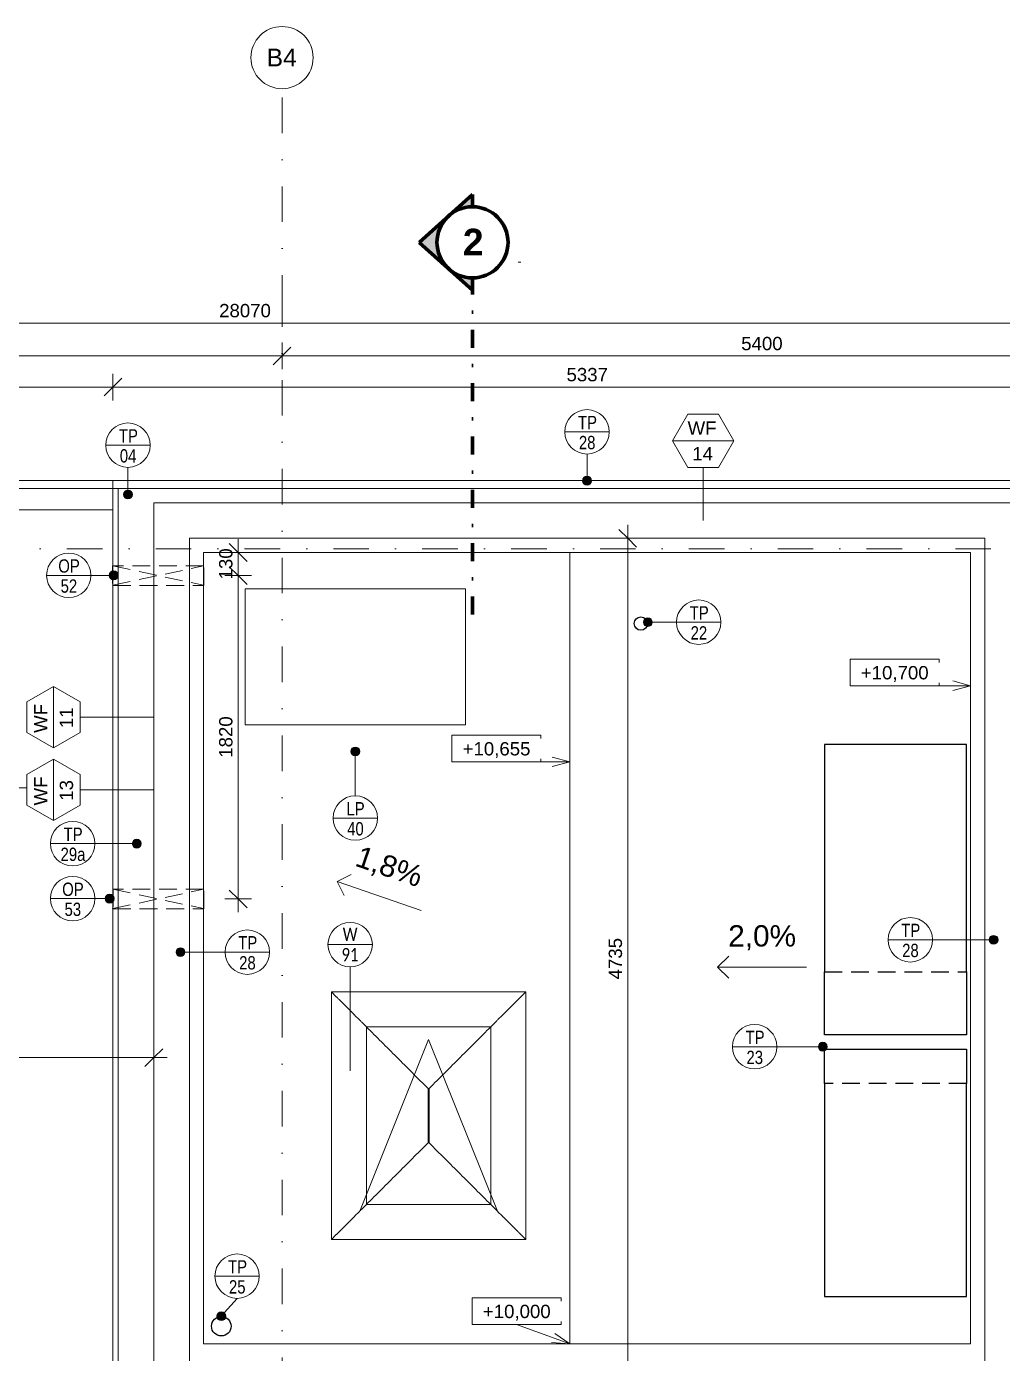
# Model space of a CAD drawing. Header units: millimetres. Extents: x -8143 to 29312, y -1655 to 58543.
# Drawn here: x 5733 to 11226, y 51074 to 58543 of the extents above; entities that cross this region are included whole.
import ezdxf

# ---------------------------------------------------------------- set-up
doc = ezdxf.new("R2010")
doc.units = ezdxf.units.MM
for name, pattern in [('HA_Dash_3mm-S1mm', [150, 100, -50]), ('HA_DashDot_10mm-S3mm', [500, 200, -150, 0, -150]), ('HA_DashDot_4mm-S1mm', [200, 100, -50, 0, -50]), ('HA_DashDot_6mm-S2mm', [300, 100, -100, 0, -100])]:
    doc.linetypes.add(name, pattern=pattern)
for name, color, linetype, lineweight in [('A-____-____-DIMS', 9, 'Continuous', 5), ('A-____-____-DIMS-50', 9, 'Continuous', 5), ('A-DETL-____-HDLN', 9, 'HA_Dash_3mm-S1mm', 25), ('A-DETL-____-OTLN', 9, 'Continuous', 25), ('A-GENM-____-HDLN', 9, 'HA_Dash_3mm-S1mm', 9), ('A-GENM-____-IDEN', 9, 'Continuous', 9), ('A-GENM-____-MCUT', 9, 'HA_Dash_3mm-S1mm', 25), ('A-GENM-____-OTLN', 9, 'Continuous', 9), ('A-GLAZ-____-IDEN', 9, 'Continuous', 9), ('A-GLAZ-____-OTLN', 9, 'Continuous', 5), ('A-ROOF-____-OTLN', 9, 'Continuous', 9), ('A-WALL-____-IDEN', 9, 'Continuous', 9), ('A-WALL-____-OTLN', 9, 'Continuous', 9), ('G-____-____-DIMS', 9, 'Continuous', 5), ('G-____-____-SYMB', 9, 'HA_DashDot_4mm-S1mm', 9), ('G-____-____-TEXT', 9, 'Continuous', 5), ('S-GRID-____-IDEN', 9, 'Continuous', 9), ('S-GRID-____-OTLN', 9, 'Continuous', 5)]:
    doc.layers.add(name, color=color, linetype=linetype, lineweight=lineweight)
doc.styles.add('Arial', font='arial.ttf', dxfattribs={"height": 100})
doc.styles.add('Arial_1', font='arial.ttf', dxfattribs={"height": 75})
doc.styles.add('Arial_2', font='arial.ttf', dxfattribs={"height": 120})
doc.styles.add('Arial_3', font='arial.ttf', dxfattribs={"height": 50})
doc.styles.add('Arial_4', font='arial.ttf', dxfattribs={"width": 0.8, "height": 75})
doc.styles.add('Arial_5', font='arial.ttf', dxfattribs={"height": 1.5})
doc.styles.add('Arial_B', font='arialbd.ttf', dxfattribs={"height": 150})
doc.styles.add('Calibri', font='calibri.ttf', dxfattribs={"width": 0.8, "height": 75})
doc.dimstyles.new('Inner_Dimensions', dxfattribs={"dimscale": 304.8, "dimtxt": 76.519455, "dimasz": 0.328084, "dimexe": 0.246063, "dimexo": 0.0625, "dimgap": 0.032808, "dimtad": 1, "dimdec": 0, "dimzin": 0, "dimdsep": 46, "dimtxsty": 'Arial_1', "dimblk1": 'OBLIQUE', "dimblk2": 'OBLIQUE', "dimsah": 1, "dimcen": 0.09, "dimdle": 0.246063, "dimazin": 0, "dimtfac": 1, "dimtdec": 4, "dimtix": 1, "dimtmove": 0, "dimatfit": 3, "dimfxl": 0.246063, "dimfxlon": 1, "dimtvp": 1, "dimtolj": 1, "dimtzin": 0, "dimlwd": 9, "dimlwe": 9, "dimarcsym": 2})
doc.dimstyles.new('Inner_Dimensions_2', dxfattribs={"dimscale": 304.8, "dimtxt": 76.519455, "dimasz": 0.328084, "dimexe": 0.246063, "dimexo": 0.0625, "dimgap": 0.032808, "dimtad": 1, "dimdec": 0, "dimzin": 0, "dimdsep": 46, "dimtxsty": 'Arial_1', "dimblk1": 'OBLIQUE', "dimblk2": 'OBLIQUE', "dimsah": 1, "dimcen": 0.09, "dimdle": 0.246063, "dimazin": 0, "dimtfac": 1, "dimtdec": 4, "dimtix": 1, "dimtmove": 2, "dimatfit": 3, "dimfxl": 0.246063, "dimfxlon": 1, "dimtvp": 1, "dimtolj": 1, "dimtzin": 0, "dimlwd": 9, "dimlwe": 9, "dimarcsym": 2})

# ---------------------------------------------------------------- blocks, each defined once
blk = doc.blocks.new('Roof-Windows_VELUX_CXP_ISD-1 - CXP size 900x1200 _090120_-1802973-DPS_STŘECHA - B')
at = {"layer": 'A-GLAZ-____-OTLN'}
for p, q in [((-696.5, 546.5), (696.5, 546.5)), ((-696.5, -546.5), (-696.5, 546.5)), ((-669.5, 519.5), (-696.5, 546.5)), ((669.5, 519.5), (696.5, 546.5)), ((696.5, 546.5), (696.5, -546.5)), ((-577.3, 427.3), (-654.1, 504.1)), ((577.3, 427.3), (654.1, 504.1)), ((-540.5, 390.5), (-564.3, 414.3)), ((537.9, 387.9), (-429.3, 0)), ((540.5, 390.5), (564.3, 414.3)), ((-499.7, 349.7), (-499.7, -349.7)), ((442.4, 349.7), (-499.7, 349.7)), ((-499.7, 349.6), (-499.7, -349.6)), ((442.4, 349.7), (-499.6, 349.7)), ((499.7, 349.7), (442.7, 349.7)), ((499.6, 349.7), (442.7, 349.7)), ((499.7, -349.7), (499.7, 349.7)), ((499.7, -349.6), (499.7, 349.6)), ((-152.5, -2.5), (-152.5, 2.5)), ((-152.5, 2.5), (152.5, 2.5)), ((152.5, 2.5), (152.5, -2.5)), ((-429.3, 0), (537.9, -387.9)), ((152.5, -2.5), (-152.5, -2.5)), ((-499.7, -349.7), (442.4, -349.7)), ((-499.6, -349.7), (442.4, -349.7)), ((442.7, -349.7), (499.7, -349.7)), ((442.7, -349.7), (499.6, -349.7)), ((-654.1, -504.1), (-577.3, -427.3)), ((-564.3, -414.3), (-540.5, -390.5)), ((540.5, -390.5), (564.3, -414.3)), ((577.3, -427.3), (654.1, -504.1)), ((-696.5, -546.5), (-669.5, -519.5)), ((669.5, -519.5), (696.5, -546.5)), ((696.5, -546.5), (-696.5, -546.5))]:
    blk.add_line(p, q, dxfattribs=at)
for points, knots in [([(-654.1, 504.1), (-655.9, 505.9), (-658.4, 508.4), (-661.4, 511.4), (-663.2, 513.2), (-664.5, 514.5), (-665.7, 515.7), (-667.6, 517.6), (-668.9, 518.8), (-669.5, 519.5)], [0, 0, 0, 0, 0.25, 0.375, 0.5, 0.5625, 0.625, 0.75, 1, 1, 1, 1]), ([(654.1, 504.1), (655.9, 505.9), (658.4, 508.4), (661.4, 511.4), (663.2, 513.2), (664.5, 514.5), (665.7, 515.7), (667.6, 517.6), (668.8, 518.9), (669.5, 519.5)], [0, 0, 0, 0, 0.25, 0.375, 0.5, 0.5625, 0.625, 0.75, 1, 1, 1, 1]), ([(499.7, 349.7), (505.1, 355.1), (515.5, 365.5), (528.3, 378.3), (535.2, 385.2), (538, 388)], [0, 0, 0, 0, 0.3333333, 0.6666667, 0.9231467, 0.9231467, 0.9231467, 0.9231467]), ([(499.7, -349.7), (505.1, -355.1), (515.5, -365.5), (528.3, -378.3), (535.2, -385.2), (538, -388)], [0, 0, 0, 0, 0.3333333, 0.6666667, 0.9231467, 0.9231467, 0.9231467, 0.9231467]), ([(-669.5, -519.5), (-668.8, -518.9), (-667.6, -517.6), (-665.4, -515.4), (-663.9, -513.9), (-662.5, -512.5), (-661.1, -511.1), (-658.4, -508.4), (-655.9, -505.9), (-654.1, -504.1)], [-1, -1, -1, -1, -0.75, -0.625, -0.5, -0.4375, -0.375, -0.25, 0, 0, 0, 0]), ([(654.1, -504.1), (655.9, -505.9), (658.4, -508.4), (661.4, -511.4), (663.2, -513.2), (664.5, -514.5), (665.7, -515.7), (667.6, -517.6), (668.9, -518.8), (669.5, -519.5)], [0, 0, 0, 0, 0.25, 0.375, 0.5, 0.5625, 0.625, 0.75, 1, 1, 1, 1])]:
    blk.add_open_spline(points, degree=3, knots=knots, dxfattribs=at)
for points in [[(-564.3, 414.3), (-565.1, 415.1), (-566.8, 416.8), (-569.9, 419.9), (-573.4, 423.4), (-576, 426), (-577.3, 427.3)], [(-499.7, 349.7), (-505.1, 355.1), (-515.5, 365.5), (-529.3, 379.4), (-537, 387), (-540.5, 390.5)], [(538.1, 388.1), (538.9, 388.9), (539.7, 389.7), (540.5, 390.5)], [(564.3, 414.3), (565.1, 415.1), (566.8, 416.8), (569.9, 419.9), (573.4, 423.4), (576, 426), (577.3, 427.3)], [(-152.5, 2.5), (-182.3, 32.3), (-241.5, 91.5), (-329.2, 179.2), (-415.5, 265.5), (-471.8, 321.8), (-499.7, 349.7)], [(152.5, 2.5), (182.3, 32.3), (241.5, 91.5), (329.2, 179.2), (415.5, 265.5), (471.8, 321.8), (499.7, 349.7)], [(-499.7, -349.7), (-471.8, -321.8), (-415.5, -265.5), (-329.2, -179.2), (-241.5, -91.5), (-182.3, -32.3), (-152.5, -2.5)], [(152.5, -2.5), (182.3, -32.3), (241.5, -91.5), (329.2, -179.2), (415.5, -265.5), (471.8, -321.8), (499.7, -349.7)], [(-540.5, -390.5), (-537, -387), (-529.4, -379.3), (-515.5, -365.5), (-505.1, -355.1), (-499.7, -349.7)], [(-577.3, -427.3), (-576, -426), (-573.4, -423.4), (-569.9, -419.9), (-566.8, -416.8), (-565.1, -415.1), (-564.3, -414.3)], [(538.1, -388.1), (538.9, -388.9), (539.7, -389.7), (540.5, -390.5)], [(564.3, -414.3), (565.1, -415.1), (566.8, -416.8), (569.9, -419.9), (573.4, -423.4), (576, -426), (577.3, -427.3)]]:
    blk.add_open_spline(points, degree=3, dxfattribs=at)
blk = doc.blocks.new('HA_GM_Generic Box - VRV Jednotka-1821098-DPS_STŘECHA - B')
at = {"layer": 'A-GENM-____-OTLN'}
for p, q in [((0, 0), (0, -765)), ((1240, 0), (0, 0)), ((1240, -765), (1240, 0)), ((0, -765), (1240, -765))]:
    blk.add_line(p, q, dxfattribs=at)
blk = doc.blocks.new('HA_GM_Opening_Circle_WallBased - Default-2130435-DPS_STŘECHA - B')
at = {"layer": 'A-GENM-____-HDLN'}
for p, q in [((70, 470), (70, -40)), ((179.7, 470), (70.2, -40)), ((70.3, 470), (179.8, -40)), ((180, -40), (180, 470))]:
    blk.add_line(p, q, dxfattribs=at)
at = {"layer": 'A-GENM-____-MCUT'}
for p, q in [((180, 471.4), (70, 471.4)), ((70, 471.4), (70, 470)), ((70, 471.4), (70.3, 470)), ((180, 471.4), (179.7, 470)), ((180, 470), (180, 471.4)), ((70, -40), (70, -40.8)), ((70.2, -40), (70, -40.8)), ((70, -40.8), (180, -40.8)), ((179.8, -40), (180, -40.8)), ((180, -40.8), (180, -40))]:
    blk.add_line(p, q, dxfattribs=at)
blk = doc.blocks.new('HA_GM_Opening_Circle_WallBased - Default-2130563-DPS_STŘECHA - B')
at = {"layer": 'A-GENM-____-HDLN'}
for p, q in [((70, 470), (70, -40)), ((179.4, 470), (70.4, -40)), ((70.6, 470), (179.6, -40)), ((180, -40), (180, 470))]:
    blk.add_line(p, q, dxfattribs=at)
at = {"layer": 'A-GENM-____-MCUT'}
for p, q in [((180, 472.7), (70, 472.7)), ((70, 472.7), (70, 470)), ((70, 472.7), (70.6, 470)), ((180, 472.7), (179.4, 470)), ((180, 470), (180, 472.7)), ((70, -40), (70, -41.7)), ((70.4, -40), (70, -41.7)), ((70, -41.7), (180, -41.7)), ((179.6, -40), (180, -41.7)), ((180, -41.7), (180, -40))]:
    blk.add_line(p, q, dxfattribs=at)
blk = doc.blocks.new('Grid - Radius 3_5mm-353793-DPS_STŘECHA - B')
at = {"layer": 'S-GRID-____-IDEN'}
blk.add_circle((0, 0), 3.5, dxfattribs=at)
blk = doc.blocks.new('HA_TAG_WD - Type Mark-1536199-DPS_STŘECHA - B')
at = {"layer": 'A-GLAZ-____-IDEN'}
blk.add_line((-2.5, 0), (2.5, 0), dxfattribs=at)
blk.add_circle((0, 0), 2.5, dxfattribs=at)
blk = doc.blocks.new('Section - With Sheet Number-366786-DPS_STŘECHA - B')
at = {"layer": 'G-____-____-SYMB', "linetype": 'Continuous', "lineweight": 5}
h = blk.add_hatch(color=256, dxfattribs=at)
edge = h.paths.add_edge_path()
edge.add_line((1.37, 0), (0, 0))
edge.add_arc((-4, 0), 4, 0, 180)
edge.add_line((-8, 0), (-9.37, 0))
edge.add_line((-9.37, 0), (-4, 6))
edge.add_line((-4, 6), (1.37, 0))
at = {"layer": 'G-____-____-SYMB', "linetype": 'Continuous', "lineweight": 100}
for p, q in [((-4, 6), (-9.37, 0)), ((1.37, 0), (-4, 6)), ((-9.37, 0), (-8, 0)), ((0, 0), (1.37, 0))]:
    blk.add_line(p, q, dxfattribs=at)
blk.add_circle((-4, 0), 4, dxfattribs=at)
blk.add_arc((-4, 0), 4, 0, 180, dxfattribs=at)
blk = doc.blocks.new('DIMBLOCK8-DPS_STŘECHA - B')
at = {"layer": 'A-____-____-DIMS-50', "lineweight": 9}
for p, q in [((2516.7, 56588.8), (2516.7, 56438.8)), ((2516.7, 56513.8), (2516.7, 56588.8)), ((2516.7, 56513.8), (2566.7, 56563.8)), ((6219.1, 56438.8), (6219.1, 56588.8)), ((6219.1, 56513.8), (6269.1, 56563.8)), ((2516.7, 56513.8), (2466.7, 56463.8)), ((2516.7, 56513.8), (6219.1, 56513.8)), ((6219.1, 56513.8), (6169.1, 56463.8)), ((6219.1, 56513.8), (6219.1, 56438.8))]:
    blk.add_line(p, q, dxfattribs=at)
at = {"layer": 'A-____-____-DIMS-50', "color": 0, "lineweight": 9, "insert": (4252.5, 56621.2), "char_height": 75, "width": 276.883, "attachment_point": 1, "line_spacing_factor": 0.941778, "style": 'Arial_1'}
blk.add_mtext('3702', dxfattribs=at)
blk = doc.blocks.new('_Oblique')
at = {"color": 0, "linetype": 'ByBlock', "lineweight": -2}
blk.add_line((-0.5, -0.5), (0.5, 0.5), dxfattribs=at)
blk = doc.blocks.new('DIMBLOCK9-DPS_STŘECHA - B')
at = {"layer": 'A-____-____-DIMS-50', "lineweight": 9}
for p, q in [((6219.1, 56438.8), (6219.1, 56588.8)), ((6219.1, 56513.8), (6269.1, 56563.8)), ((11555.7, 56438.8), (11555.7, 56588.8)), ((11555.7, 56513.8), (11605.7, 56563.8)), ((6219.1, 56513.8), (6169.1, 56463.8)), ((6219.1, 56513.8), (11555.7, 56513.8)), ((6219.1, 56513.8), (6219.1, 56438.8)), ((11555.7, 56513.8), (11505.7, 56463.8)), ((11555.7, 56513.8), (11555.7, 56438.8))]:
    blk.add_line(p, q, dxfattribs=at)
at = {"layer": 'A-____-____-DIMS-50', "color": 0, "lineweight": 9, "insert": (8772, 56621.2), "char_height": 75, "width": 276.883, "attachment_point": 1, "line_spacing_factor": 0.941778, "style": 'Arial_1'}
blk.add_mtext('5337', dxfattribs=at)
blk = doc.blocks.new('DIMBLOCK18-DPS_STŘECHA - B')
at = {"layer": 'A-____-____-DIMS-50', "lineweight": 9}
for p, q in [((1770.7, 56763.8), (1770.7, 56613.8)), ((1770.7, 56688.8), (1770.7, 56763.8)), ((7170.7, 56763.8), (7170.7, 56613.8)), ((7170.7, 56688.8), (7170.7, 56763.8)), ((1770.7, 56688.8), (1720.7, 56638.8)), ((1770.7, 56688.8), (1820.7, 56738.8)), ((1770.7, 56688.8), (7170.7, 56688.8)), ((7170.7, 56688.8), (7120.7, 56638.8)), ((7170.7, 56688.8), (7220.7, 56738.8))]:
    blk.add_line(p, q, dxfattribs=at)
at = {"layer": 'A-____-____-DIMS-50', "color": 0, "lineweight": 9, "insert": (4355.3, 56796.2), "char_height": 75, "width": 276.883, "attachment_point": 1, "line_spacing_factor": 0.941778, "style": 'Arial_1'}
blk.add_mtext('5400', dxfattribs=at)
blk = doc.blocks.new('DIMBLOCK19-DPS_STŘECHA - B')
at = {"layer": 'A-____-____-DIMS-50', "lineweight": 9}
for p, q in [((7170.7, 56763.8), (7170.7, 56613.8)), ((7170.7, 56688.8), (7170.7, 56763.8)), ((12570.7, 56763.8), (12570.7, 56613.8)), ((12570.7, 56688.8), (12570.7, 56763.8)), ((7170.7, 56688.8), (7120.7, 56638.8)), ((7170.7, 56688.8), (7220.7, 56738.8)), ((7170.7, 56688.8), (12570.7, 56688.8)), ((12570.7, 56688.8), (12520.7, 56638.8)), ((12570.7, 56688.8), (12620.7, 56738.8))]:
    blk.add_line(p, q, dxfattribs=at)
at = {"layer": 'A-____-____-DIMS-50', "color": 0, "lineweight": 9, "insert": (9755.3, 56796.2), "char_height": 75, "width": 276.883, "attachment_point": 1, "line_spacing_factor": 0.941778, "style": 'Arial_1'}
blk.add_mtext('5400', dxfattribs=at)
blk = doc.blocks.new('DIMBLOCK23-DPS_STŘECHA - B')
at = {"layer": 'A-____-____-DIMS-50', "lineweight": 9}
for p, q in [((-6864.3, 56799.1), (-6864.3, 56949.1)), ((-6864.3, 56874.1), (-6814.3, 56924.1)), ((21205.7, 56799.1), (21205.7, 56949.1)), ((21205.7, 56874.1), (21255.7, 56924.1)), ((-6939.3, 56874.1), (21280.7, 56874.1)), ((-6864.3, 56874.1), (-6914.3, 56824.1)), ((-6864.3, 56874.1), (-6864.3, 56799.1)), ((21205.7, 56874.1), (21155.7, 56824.1)), ((21205.7, 56874.1), (21205.7, 56799.1))]:
    blk.add_line(p, q, dxfattribs=at)
at = {"layer": 'A-____-____-DIMS-50', "color": 0, "lineweight": 9, "insert": (6816.8, 56981.5), "char_height": 75, "width": 346.103, "attachment_point": 1, "line_spacing_factor": 0.941778, "style": 'Arial_1'}
blk.add_mtext('28070', dxfattribs=at)
blk = doc.blocks.new('DIMBLOCK41-DPS_STŘECHA - B')
at = {"layer": 'A-____-____-DIMS-50', "lineweight": 9}
for p, q in [((1616.7, 52814.9), (1616.7, 52664.9)), ((1616.7, 52739.9), (1616.7, 52814.9)), ((6449.1, 52814.9), (6449.1, 52664.9)), ((6449.1, 52739.9), (6449.1, 52814.9)), ((1616.7, 52739.9), (1566.7, 52689.9)), ((1616.7, 52739.9), (1666.7, 52789.9)), ((1616.7, 52739.9), (6524.1, 52739.9)), ((6449.1, 52739.9), (6399.1, 52689.9)), ((6449.1, 52739.9), (6499.1, 52789.9))]:
    blk.add_line(p, q, dxfattribs=at)
at = {"layer": 'A-____-____-DIMS-50', "color": 0, "lineweight": 9, "insert": (3917.5, 52847.3), "char_height": 75, "width": 276.883, "attachment_point": 1, "line_spacing_factor": 0.941778, "style": 'Arial_1'}
blk.add_mtext('4832', dxfattribs=at)
blk = doc.blocks.new('HA_TAG_GM_Products - Generic-588599-DPS_STŘECHA - B')
at = {"layer": 'A-GENM-____-IDEN'}
blk.add_line((-2.5, 0), (2.5, 0), dxfattribs=at)
blk.add_circle((0, 0), 2.5, dxfattribs=at)
blk = doc.blocks.new('DIMBLOCK68-DPS_STŘECHA - B')
at = {"layer": 'A-____-____-DIMS-50', "lineweight": 9}
for p, q in [((6924, 55657.7), (6924, 55452.7)), ((6999, 55582.7), (6849, 55582.7)), ((6924, 55582.7), (6874, 55632.7)), ((6924, 55582.7), (6974, 55532.7)), ((6924, 55582.7), (6999, 55582.7)), ((6924, 55452.7), (6874, 55502.7)), ((6849, 55452.7), (6999, 55452.7)), ((6924, 55452.7), (6849, 55452.7)), ((6924, 55452.7), (6974, 55402.7))]:
    blk.add_line(p, q, dxfattribs=at)
at = {"layer": 'A-____-____-DIMS-50', "color": 0, "lineweight": 9, "insert": (6816.6, 55431.2), "char_height": 75, "width": 207.662, "attachment_point": 1, "rotation": 90, "line_spacing_factor": 0.941778, "style": 'Arial_1'}
blk.add_mtext('130', dxfattribs=at)
blk = doc.blocks.new('DIMBLOCK69-DPS_STŘECHA - B')
at = {"layer": 'A-____-____-DIMS-50', "lineweight": 9}
for p, q in [((6924, 55452.7), (6874, 55502.7)), ((6849, 55452.7), (6999, 55452.7)), ((6924, 55452.7), (6849, 55452.7)), ((6924, 55452.7), (6924, 53557.7)), ((6924, 55452.7), (6974, 55402.7)), ((6849, 53632.7), (6999, 53632.7)), ((6924, 53632.7), (6849, 53632.7)), ((6924, 53632.7), (6874, 53682.7)), ((6924, 53632.7), (6974, 53582.7))]:
    blk.add_line(p, q, dxfattribs=at)
at = {"layer": 'A-____-____-DIMS-50', "color": 0, "lineweight": 9, "insert": (6816.6, 54427.4), "char_height": 75, "width": 276.883, "attachment_point": 1, "rotation": 90, "line_spacing_factor": 0.941778, "style": 'Arial_1'}
blk.add_mtext('1820', dxfattribs=at)
blk = doc.blocks.new('DIMBLOCK70-DPS_STŘECHA - B')
at = {"layer": 'A-____-____-DIMS-50', "lineweight": 9}
for p, q in [((9116.7, 55737.7), (9116.7, 50852.7)), ((9191.7, 55662.7), (9041.7, 55662.7)), ((9116.7, 55662.7), (9066.7, 55712.7)), ((9116.7, 55662.7), (9166.7, 55612.7)), ((9116.7, 55662.7), (9191.7, 55662.7)), ((9116.7, 50927.7), (9066.7, 50977.7)), ((9191.7, 50927.7), (9041.7, 50927.7)), ((9116.7, 50927.7), (9166.7, 50877.7)), ((9116.7, 50927.7), (9191.7, 50927.7))]:
    blk.add_line(p, q, dxfattribs=at)
at = {"layer": 'A-____-____-DIMS-50', "color": 0, "lineweight": 9, "insert": (9009.3, 53179.9), "char_height": 75, "width": 276.883, "attachment_point": 1, "rotation": 90, "line_spacing_factor": 0.941778, "style": 'Arial_1'}
blk.add_mtext('4735', dxfattribs=at)
blk = doc.blocks.new('HA_TAG_WA_Partitions - Wall Finish_Exterior-2109028-DPS_STŘECHA - B')
at = {"layer": 'A-WALL-____-IDEN'}
for p, q in [((-1.73, 3), (-3.46, 0)), ((1.73, 3), (-1.73, 3)), ((3.46, 0), (1.73, 3)), ((-3.46, 0), (3.46, 0)), ((-3.46, 0), (-1.73, -3)), ((1.73, -3), (3.46, 0)), ((-1.73, -3), (1.73, -3))]:
    blk.add_line(p, q, dxfattribs=at)
at = {"layer": 'A-WALL-____-IDEN', "lineweight": 5, "insert": (-1.76, 2.18), "char_height": 1.5, "width": 4.1688, "attachment_point": 1, "style": 'Arial_5'}
blk.add_mtext('WF', dxfattribs=at)
blk = doc.blocks.new('Spot Elevations - Generic-448778-DPS_STŘECHA - B')
at = {"layer": 'G-____-____-DIMS', "lineweight": 9}
for p, q in [((-5, 0), (-5, 3)), ((-5, 3), (5, 3)), ((5, 3), (5, 0)), ((5, 0), (-5, 0))]:
    blk.add_line(p, q, dxfattribs=at)

msp = doc.modelspace()

# ---------------------------------------------------------------- hatches: boundary and pattern name
at = {"layer": 'A-GENM-____-IDEN'}
h = msp.add_hatch(color=256, dxfattribs=at)
edge = h.paths.add_edge_path()
edge.add_arc((8887.4, 55986.5), 25, 0, 360)
h = msp.add_hatch(color=256, dxfattribs=at)
edge = h.paths.add_edge_path()
edge.add_arc((6303.6, 55908.9), 25, 0, 360)
h = msp.add_hatch(color=256, dxfattribs=at)
edge = h.paths.add_edge_path()
edge.add_arc((6222.8, 55453.9), 25, 0, 360)
h = msp.add_hatch(color=256, dxfattribs=at)
edge = h.paths.add_edge_path()
edge.add_arc((9229.9, 55190.2), 25, 0, 360)
h = msp.add_hatch(color=256, dxfattribs=at)
edge = h.paths.add_edge_path()
edge.add_arc((7583.2, 54462.7), 25, 0, 360)
h = msp.add_hatch(color=256, dxfattribs=at)
edge = h.paths.add_edge_path()
edge.add_arc((6353.2, 53943.9), 25, 0, 360)
h = msp.add_hatch(color=256, dxfattribs=at)
edge = h.paths.add_edge_path()
edge.add_arc((6200.6, 53634.4), 25, 0, 360)
h = msp.add_hatch(color=256, dxfattribs=at)
edge = h.paths.add_edge_path()
edge.add_arc((11175.7, 53402.7), 25, 0, 360)
h = msp.add_hatch(color=256, dxfattribs=at)
edge = h.paths.add_edge_path()
edge.add_arc((6599.1, 53333.2), 25, 0, 360)
h = msp.add_hatch(color=256, dxfattribs=at)
edge = h.paths.add_edge_path()
edge.add_arc((10214.4, 52800.9), 25, 0, 360)
h = msp.add_hatch(color=256, dxfattribs=at)
edge = h.paths.add_edge_path()
edge.add_arc((6829.1, 51284), 25, 0, 360)

# ---------------------------------------------------------------- linework, layer by layer
at = {"layer": 'A-DETL-____-HDLN'}
for p, q in [((10223.7, 53222.8), (11023.7, 53222.8)), ((11023.7, 52594.1), (10223.7, 52594.1))]:
    msp.add_line(p, q, dxfattribs=at)
at = {"layer": 'A-DETL-____-OTLN'}
for p, q in [((11023.7, 54502.5), (10223.7, 54502.5)), ((10223.7, 54502.5), (10223.7, 53222.8)), ((11023.7, 53222.8), (11023.7, 54502.5)), ((10223.7, 52867.8), (10223.7, 53222.8)), ((11023.7, 53222.8), (11023.7, 52867.8)), ((11023.7, 52867.8), (10223.7, 52867.8)), ((10223.7, 52787.7), (11023.7, 52787.7)), ((10223.7, 52594.1), (10223.7, 52787.7)), ((11023.7, 52787.7), (11023.7, 52594.1)), ((10223.7, 52594.1), (10223.7, 51394.1)), ((11023.7, 51394.1), (11023.7, 52594.1)), ((10223.7, 51394.1), (11023.7, 51394.1))]:
    msp.add_line(p, q, dxfattribs=at)
for centre, radius in [((9190.7, 55182.7), 37.5), ((6829.1, 51227.7), 55)]:
    msp.add_circle(centre, radius, dxfattribs=at)
at = {"layer": 'A-GENM-____-IDEN'}
for p, q in [((8887.4, 55986.5), (8887.4, 56136.5)), ((6303.6, 55908.9), (6303.6, 56061.5)), ((6222.8, 55453.9), (6095.4, 55453.9)), ((9229.9, 55190.2), (9391.3, 55190.2)), ((7583.2, 54462.7), (7583.2, 54212.7)), ((6353.2, 53943.9), (6117.5, 53943.9)), ((6200.6, 53634.4), (6117.5, 53634.4)), ((11175.7, 53402.7), (10832, 53402.7)), ((6599.1, 53333.2), (6850.3, 53333.2)), ((10214.4, 52800.9), (9955.6, 52800.9)), ((6829.1, 51284), (6917.9, 51384.4))]:
    msp.add_line(p, q, dxfattribs=at)
for centre in [(8887.4, 55986.5), (6303.6, 55908.9), (6222.8, 55453.9), (9229.9, 55190.2), (7583.2, 54462.7), (6353.2, 53943.9), (6200.6, 53634.4), (11175.7, 53402.7), (6599.1, 53333.2), (10214.4, 52800.9), (6829.1, 51284)]:
    msp.add_circle(centre, 25, dxfattribs=at)
at = {"layer": 'A-GLAZ-____-IDEN'}
msp.add_line((7554.4, 52664.3), (7554.4, 53248.3), dxfattribs=at)
at = {"layer": 'A-ROOF-____-OTLN'}
for p, q in [((6219.1, 55822.7), (2516.7, 55822.7)), ((8790.7, 51127.7), (8790.7, 55582.7))]:
    msp.add_line(p, q, dxfattribs=at)
at = {"layer": 'A-WALL-____-IDEN'}
for p, q in [((9541.5, 55762.7), (9541.5, 56061.5)), ((6448.6, 54655.3), (6034, 54655.3)), ((6449.2, 54246.7), (6034, 54246.7))]:
    msp.add_line(p, q, dxfattribs=at)
at = {"layer": 'A-WALL-____-OTLN'}
for p, q in [((245.7, 55987.7), (14095.7, 55987.7)), ((6249.1, 55942.7), (245.7, 55942.7)), ((6219.1, 50677.7), (6219.1, 55987.7)), ((6249.1, 55942.7), (11525.7, 55942.7)), ((6249.1, 50677.7), (6249.1, 55942.7)), ((6449.1, 55862.7), (11325.7, 55862.7)), ((6449.1, 50677.7), (6449.1, 55862.7)), ((11125.7, 55662.7), (6649.1, 55662.7)), ((6649.1, 55662.7), (6649.1, 50927.7)), ((11125.7, 50927.7), (11125.7, 55662.7)), ((11045.7, 55582.7), (6729.1, 55582.7)), ((6729.1, 55582.7), (6729.1, 51127.7)), ((11045.7, 51127.7), (11045.7, 55582.7)), ((6729.1, 51127.7), (11045.7, 51127.7))]:
    msp.add_line(p, q, dxfattribs=at)
at = {"layer": 'G-____-____-DIMS', "lineweight": 9}
for p, q in [((11045.7, 54832.6), (10618.7, 54832.6)), ((11045.7, 54832.6), (10945.7, 54859.4)), ((11045.7, 54832.6), (10945.7, 54805.8)), ((8790.7, 54404.3), (8377.4, 54404.3)), ((8790.7, 54404.3), (8690.7, 54431.1)), ((8790.7, 54404.3), (8690.7, 54377.5)), ((8790.7, 51127.7), (8491.3, 51237.6)), ((8790.7, 51127.7), (8706.1, 51187.3)), ((8790.7, 51127.7), (8687.6, 51137))]:
    msp.add_line(p, q, dxfattribs=at)
at = {"layer": 'G-____-____-DIMS'}
for p, q in [((9622.4, 53248.4), (9684.9, 53185.9)), ((10122.4, 53248.4), (9622.4, 53248.4))]:
    msp.add_line(p, q, dxfattribs=at)
at = {"layer": 'G-____-____-SYMB', "linetype": 'HA_DashDot_6mm-S2mm', "lineweight": 100}
msp.add_line((8242.7, 55234.5), (8242.7, 57128.2), dxfattribs=at)
at = {"layer": 'G-____-____-TEXT', "color": 7, "lineweight": 9}
msp.add_line((5734.5, 54257.7), (5570.7, 54257.7), dxfattribs=at)
at = {"layer": 'S-GRID-____-OTLN', "linetype": 'HA_DashDot_10mm-S3mm', "lineweight": 9}
for p, q in [((7170.7, 56942.9), (7170.7, 58192.9)), ((7170.7, 40349.9), (7170.7, 56942.9)), ((-6542.6, 55602.7), (20944.4, 55602.7))]:
    msp.add_line(p, q, dxfattribs=at)

# ---------------------------------------------------------------- block references
at = {"layer": 'A-GENM-____-IDEN', "xscale": 49.99999999999998, "yscale": 49.99999999999998, "zscale": 49.99999999999998}
for p in [(8887.4, 56261.5), (6303.6, 56186.5), (5970.4, 55453.9), (9516.3, 55190.2), (5992.5, 53943.9), (5992.5, 53634.4), (10707, 53402.7), (6975.3, 53333.2), (9830.6, 52800.9), (6917.9, 51509.4)]:
    msp.add_blockref('HA_TAG_GM_Products - Generic-588599-DPS_STŘECHA - B', p, dxfattribs=at)
at = {"layer": 'A-GENM-____-OTLN', "linetype": 'HA_Dash_3mm-S1mm', "rotation": 89.99999999999991}
for name, p in [('HA_GM_Opening_Circle_WallBased - Default-2130563-DPS_STŘECHA - B', (6689.1, 55327.7)), ('HA_GM_Opening_Circle_WallBased - Default-2130435-DPS_STŘECHA - B', (6689.1, 53507.7))]:
    msp.add_blockref(name, p, dxfattribs=at)
at = {"layer": 'A-GENM-____-OTLN'}
msp.add_blockref('HA_GM_Generic Box - VRV Jednotka-1821098-DPS_STŘECHA - B', (6963.2, 55377.7), dxfattribs=at)
at = {"layer": 'A-GLAZ-____-IDEN', "xscale": 49.99999999999998, "yscale": 49.99999999999998, "zscale": 49.99999999999998}
msp.add_blockref('HA_TAG_WD - Type Mark-1536199-DPS_STŘECHA - B', (7554.4, 53375.5), dxfattribs=at)
at = {"layer": 'A-GLAZ-____-OTLN', "rotation": 269.9999999999997}
msp.add_blockref('Roof-Windows_VELUX_CXP_ISD-1 - CXP size 900x1200 _090120_-1802973-DPS_STŘECHA - B', (7995.7, 52412.7), dxfattribs=at)
at = {"layer": 'A-WALL-____-IDEN', "lineweight": 5, "xscale": 49.99999999999998, "yscale": 49.99999999999998, "zscale": 49.99999999999998}
msp.add_blockref('HA_TAG_WA_Partitions - Wall Finish_Exterior-2109028-DPS_STŘECHA - B', (9541.5, 56211.5), dxfattribs=at)
at = {"layer": 'A-WALL-____-IDEN', "lineweight": 5, "xscale": 49.99999999999998, "yscale": 49.99999999999998, "zscale": 49.99999999999998, "rotation": 89.99999999999991}
for p in [(5884, 54655.3), (5884, 54246.7)]:
    msp.add_blockref('HA_TAG_WA_Partitions - Wall Finish_Exterior-2109028-DPS_STŘECHA - B', p, dxfattribs=at)
at = {"layer": 'G-____-____-DIMS', "lineweight": 9, "xscale": 49.99999999999998, "yscale": 49.99999999999998, "zscale": 49.99999999999998}
for p in [(10618.7, 54832.6), (8377.4, 54404.3), (8491.3, 51237.6)]:
    msp.add_blockref('Spot Elevations - Generic-448778-DPS_STŘECHA - B', p, dxfattribs=at)
at = {"layer": 'G-____-____-SYMB', "linetype": 'Continuous', "lineweight": 100, "extrusion": (0, 0, -1), "xscale": 49.99999999999998, "yscale": 49.99999999999998, "zscale": 49.99999999999998, "rotation": 270.0000000000002}
msp.add_blockref('Section - With Sheet Number-366786-DPS_STŘECHA - B', (-8242.7, 57128.2), dxfattribs=at)
at = {"layer": 'S-GRID-____-IDEN', "xscale": 49.99999999999998, "yscale": 49.99999999999998, "zscale": 49.99999999999998}
msp.add_blockref('Grid - Radius 3_5mm-353793-DPS_STŘECHA - B', (7170.7, 58367.9), dxfattribs=at)

# ---------------------------------------------------------------- texts
at = {"layer": 'A-GENM-____-IDEN', "lineweight": 5, "char_height": 75, "attachment_point": 1, "style": 'Arial_4'}
for s, insert, width in [('TP', (8836.4, 56351.6), 128.27), ('TP', (6252.6, 56276.6), 128.27), ('28', (8841.6, 56238.9), 115.443), ('04', (6257.8, 56163.9), 115.443), ('OP', (5911.4, 55544), 147.51), ('52', (5924.6, 55431.3), 115.443), ('TP', (9465.3, 55280.3), 128.27), ('22', (9470.5, 55167.6), 115.443), ('LP', (7533.4, 54177.8), 125.063), ('TP', (5941.5, 54034.1), 128.27), ('29a', (5924.3, 53921.3), 169.958), ('OP', (5933.5, 53724.5), 147.51), ('53', (5946.7, 53611.8), 115.443), ('TP', (10656, 53492.8), 128.27), ('TP', (6924.3, 53423.3), 128.27), ('28', (10661.2, 53380.1), 115.443), ('28', (6929.5, 53310.6), 115.443), ('TP', (9779.6, 52891), 128.27), ('23', (9784.8, 52778.2), 115.443), ('TP', (6866.9, 51599.5), 128.27), ('25', (6872.1, 51486.8), 115.443)]:
    msp.add_mtext(s, dxfattribs=dict(at, insert=insert, width=width))
at = {"layer": 'A-GLAZ-____-IDEN', "lineweight": 5, "char_height": 75, "attachment_point": 1, "style": 'Calibri'}
for s, insert, width in [('W', (7512.5, 53470.8), 105.823), ('91', (7505.9, 53356.5), 121.856)]:
    msp.add_mtext(s, dxfattribs=dict(at, insert=insert, width=width))
at = {"layer": 'A-WALL-____-IDEN', "lineweight": 5, "insert": (9480.1, 56175.9), "char_height": 75, "width": 144.304, "attachment_point": 1, "style": 'Arial_1'}
msp.add_mtext('14', dxfattribs=at)
at = {"layer": 'A-WALL-____-IDEN', "lineweight": 5, "char_height": 75, "width": 144.304, "attachment_point": 1, "rotation": 90, "style": 'Arial_1'}
for s, insert in [('11', (5919.6, 54593.9)), ('13', (5919.6, 54185.2))]:
    msp.add_mtext(s, dxfattribs=dict(at, insert=insert))
at = {"layer": 'G-____-____-DIMS', "insert": (7613.9, 53934.9), "char_height": 120, "width": 456.906, "attachment_point": 1, "rotation": 341.07357, "line_spacing_factor": 0.941778, "style": 'Arial_2', "bg_fill": 3, "box_fill_scale": 1.25, "bg_fill_color": 256, "bg_fill_true_color": 13158600, "bg_fill_transparency": 0}
msp.add_mtext('1,8%', dxfattribs=at)
at = {"layer": 'G-____-____-DIMS', "insert": (9682, 53484.8), "char_height": 120, "width": 456.906, "attachment_point": 1, "line_spacing_factor": 0.941778, "style": 'Arial_2', "bg_fill": 3, "box_fill_scale": 1.25, "bg_fill_color": 256, "bg_fill_true_color": 13158600, "bg_fill_transparency": 0}
msp.add_mtext('2,0%', dxfattribs=at)
at = {"layer": 'G-____-____-SYMB', "linetype": 'Continuous', "lineweight": 5, "attachment_point": 1}
for s, insert, char_height, width, style in [('\\fArial|b1|i0|c0|p34|;2', (8188.6, 57404.8), 150, 144.304, 'Arial_B'), ('-', (8496.2, 57247.8), 50, 28.059, 'Arial_3')]:
    msp.add_mtext(s, dxfattribs=dict(at, insert=insert, char_height=char_height, width=width, style=style))
at = {"layer": 'S-GRID-____-IDEN', "lineweight": 5, "insert": (7083.3, 58418.6), "char_height": 100, "width": 212.447, "attachment_point": 1, "style": 'Arial'}
msp.add_mtext('B4', dxfattribs=at)

# ---------------------------------------------------------------- dimensions: what is measured, and where the dimension line sits
at = {"layer": 'A-____-____-DIMS', "lineweight": 9}
dim = msp.add_linear_dim(base=(21205.7, 56874.1), p1=(-6864.3, 56799.1), p2=(21205.7, 56799.1), dimstyle='Inner_Dimensions_2', override={"dimpost": '<>', "dimfxl": 28070}, dxfattribs=at)
dim.commit()
dim.dimension.update_dxf_attribs({"geometry": 'DIMBLOCK23-DPS_STŘECHA - B', "text_midpoint": (6989.9, 56931.5), "dimtype": 160})
for base, p1, p2, override, picture, middle in [((7170.7, 56688.8), (1770.7, 56763.8), (7170.7, 56763.8), {"dimpost": '<>', "dimfxl": 5400}, 'DIMBLOCK18-DPS_STŘECHA - B', (4470.7, 56737.1)), ((12570.7, 56688.8), (7170.7, 56763.8), (12570.7, 56763.8), {"dimpost": '<>', "dimfxl": 5400}, 'DIMBLOCK19-DPS_STŘECHA - B', (9870.7, 56737.1)), ((6219.1, 56513.8), (2516.7, 56588.8), (6219.1, 56438.8), {"dimpost": '<>', "dimfxl": 3705.427263}, 'DIMBLOCK8-DPS_STŘECHA - B', (4367.9, 56562.1)), ((11555.7, 56513.8), (6219.1, 56438.8), (11555.7, 56438.8), {"dimpost": '<>', "dimfxl": 5336.610067}, 'DIMBLOCK9-DPS_STŘECHA - B', (8887.4, 56562.1)), ((6449.1, 52739.9), (1616.7, 52814.9), (6449.1, 52814.9), {"dimpost": '<>', "dimfxl": 4832.389931}, 'DIMBLOCK41-DPS_STŘECHA - B', (4032.9, 52788.2))]:
    dim = msp.add_linear_dim(base=base, p1=p1, p2=p2, dimstyle='Inner_Dimensions', override=override, dxfattribs=at)
    dim.commit()
    dim.dimension.update_dxf_attribs({"geometry": picture, "text_midpoint": middle})
for base, p1, p2, override, picture, middle in [((9116.7, 50927.7), (9191.7, 55662.7), (9191.7, 50927.7), {"dimpost": '<>', "dimfxl": 4735.000017}, 'DIMBLOCK70-DPS_STŘECHA - B', (9068.4, 53295.2)), ((6924, 55452.7), (6999, 55582.7), (6849, 55452.7), {"dimpost": '<>', "dimfxl": 198.494343}, 'DIMBLOCK68-DPS_STŘECHA - B', (6875.7, 55517.7)), ((6924, 53632.7), (6849, 55452.7), (6849, 53632.7), {"dimpost": '<>', "dimfxl": 1820}, 'DIMBLOCK69-DPS_STŘECHA - B', (6875.7, 54542.7))]:
    dim = msp.add_linear_dim(base=base, p1=p1, p2=p2, angle=90, dimstyle='Inner_Dimensions', override=override, dxfattribs=at)
    dim.commit()
    dim.dimension.update_dxf_attribs({"geometry": picture, "text_midpoint": middle})

# ---------------------------------------------------------------- next in the draw order: linework, layer by layer
at = {"layer": 'G-____-____-DIMS'}
for p, q in [((7480.8, 53730.5), (7560.2, 53769.4)), ((7480.8, 53730.5), (7519.7, 53651.2)), ((7953.8, 53568.4), (7480.8, 53730.5)), ((9622.4, 53248.4), (9684.9, 53310.9))]:
    msp.add_line(p, q, dxfattribs=at)

# ---------------------------------------------------------------- next in the draw order: block references
at = {"layer": 'A-GENM-____-IDEN', "xscale": 49.99999999999998, "yscale": 49.99999999999998, "zscale": 49.99999999999998}
msp.add_blockref('HA_TAG_GM_Products - Generic-588599-DPS_STŘECHA - B', (7583.2, 54087.7), dxfattribs=at)

# ---------------------------------------------------------------- next in the draw order: texts
at = {"layer": 'A-GENM-____-IDEN', "lineweight": 5, "insert": (7537.4, 54065.1), "char_height": 75, "width": 115.443, "attachment_point": 1, "style": 'Arial_4'}
msp.add_mtext('40', dxfattribs=at)
at = {"layer": 'G-____-____-DIMS', "lineweight": 9, "char_height": 75, "width": 456.351, "attachment_point": 1, "line_spacing_factor": 0.941778, "style": 'Arial_1', "bg_fill": 3, "box_fill_scale": 1.25, "bg_fill_color": 256, "bg_fill_true_color": 13158600, "bg_fill_transparency": 0}
for s, insert in [('+10,700', (10428.5, 54943.5)), ('+10,655', (8187.3, 54515.2)), ('+10,000', (8301.2, 51348.5))]:
    msp.add_mtext(s, dxfattribs=dict(at, insert=insert))

doc.saveas('drawing.dxf')
